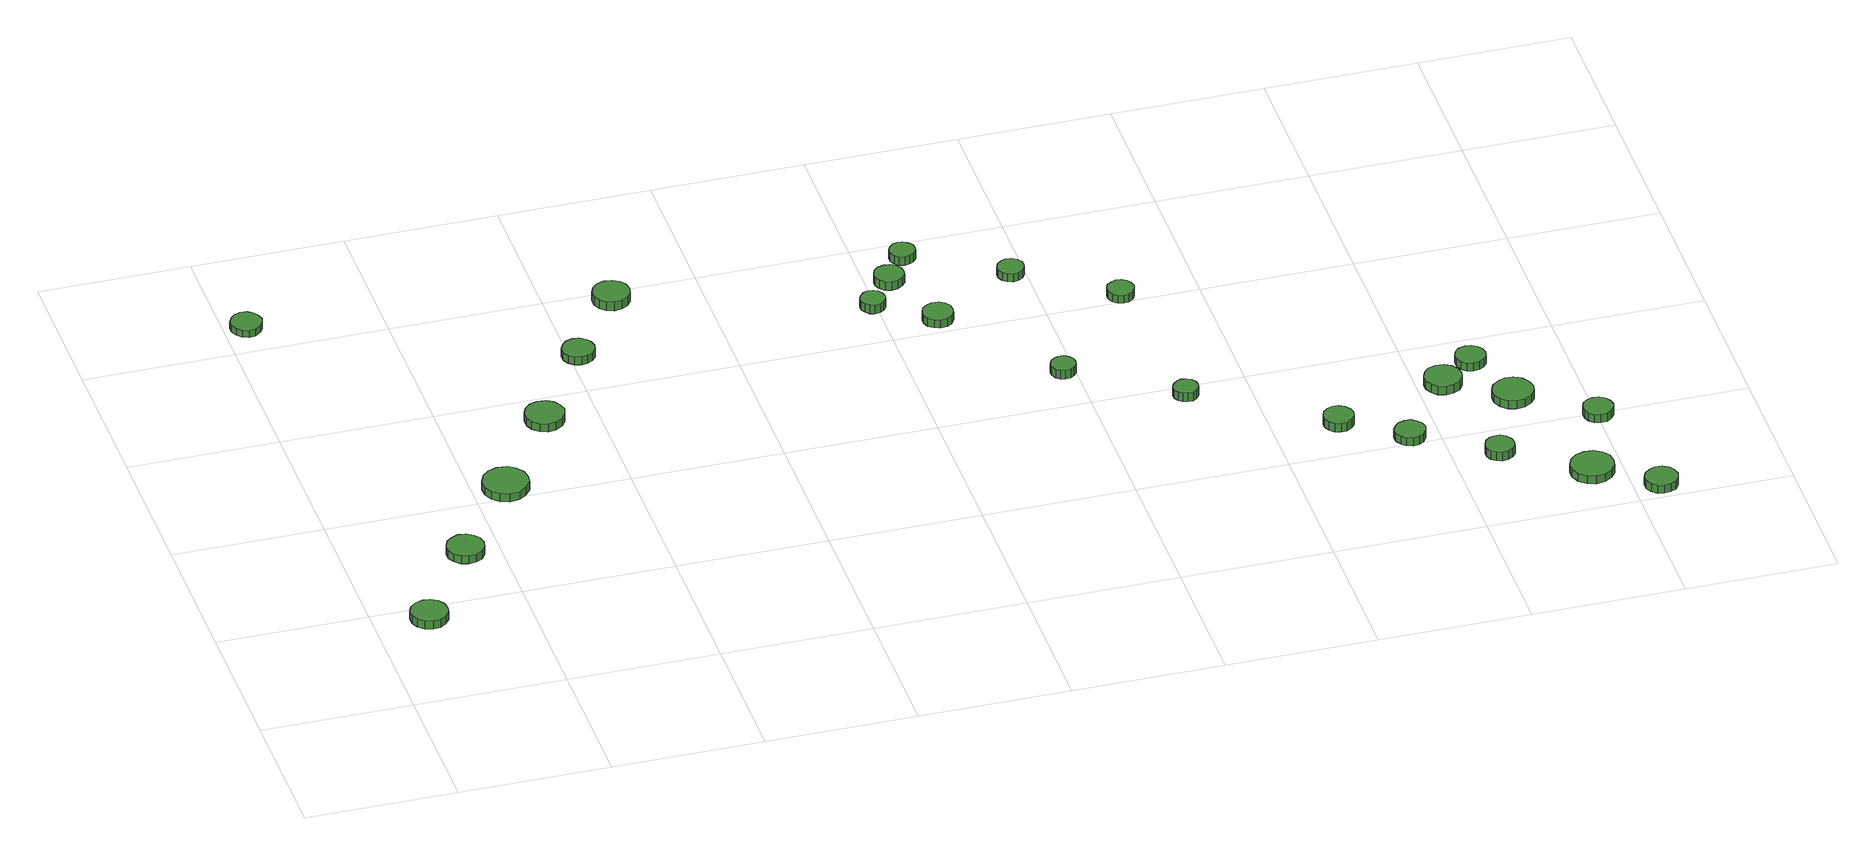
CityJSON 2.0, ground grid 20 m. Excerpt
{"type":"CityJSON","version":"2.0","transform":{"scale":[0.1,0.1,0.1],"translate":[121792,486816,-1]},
"CityObjects":{
"tree1":{"type":"SolitaryVegetationObject","attributes":{"function":"something"},"geometry":[{"type":"MultiSurface","lod":"1","boundaries":[[[0,1,2,3,4,5,6,7,8,9,10,11,12,13,14]],[[15,16,17,18,19,20,21,22,23,24,25,26,27,28,29]],[[0,29,28,1]],[[1,28,27,2]],[[2,27,26,3]],[[3,26,25,4]],[[4,25,24,5]],[[5,24,23,6]],[[6,23,22,7]],[[7,22,21,8]],[[8,21,20,9]],[[9,20,19,10]],[[10,19,18,11]],[[11,18,17,12]],[[12,17,16,13]],[[13,16,15,14]],[[14,15,29,0]]]}]},
"tree2":{"type":"SolitaryVegetationObject","attributes":{"function":"something"},"geometry":[{"type":"MultiSurface","lod":"1","boundaries":[[[30,31,32,33,34,35,36,37,38,39,40,41,42,43,44]],[[45,46,47,48,49,50,51,52,53,54,55,56,57,58,59]],[[30,59,58,31]],[[31,58,57,32]],[[32,57,56,33]],[[33,56,55,34]],[[34,55,54,35]],[[35,54,53,36]],[[36,53,52,37]],[[37,52,51,38]],[[38,51,50,39]],[[39,50,49,40]],[[40,49,48,41]],[[41,48,47,42]],[[42,47,46,43]],[[43,46,45,44]],[[44,45,59,30]]]}]},
"tree3":{"type":"SolitaryVegetationObject","attributes":{"function":"something"},"geometry":[{"type":"MultiSurface","lod":"1","boundaries":[[[60,61,62,63,64,65,66,67,68,69,70,71,72,73,74]],[[75,76,77,78,79,80,81,82,83,84,85,86,87,88,89]],[[60,89,88,61]],[[61,88,87,62]],[[62,87,86,63]],[[63,86,85,64]],[[64,85,84,65]],[[65,84,83,66]],[[66,83,82,67]],[[67,82,81,68]],[[68,81,80,69]],[[69,80,79,70]],[[70,79,78,71]],[[71,78,77,72]],[[72,77,76,73]],[[73,76,75,74]],[[74,75,89,60]]]}]},
"tree4":{"type":"SolitaryVegetationObject","attributes":{"function":"something"},"geometry":[{"type":"MultiSurface","lod":"1","boundaries":[[[90,91,92,93,94,95,96,97,98,99,100,101,102,103,104]],[[105,106,107,108,109,110,111,112,113,114,115,116,117,118,119]],[[90,119,118,91]],[[91,118,117,92]],[[92,117,116,93]],[[93,116,115,94]],[[94,115,114,95]],[[95,114,113,96]],[[96,113,112,97]],[[97,112,111,98]],[[98,111,110,99]],[[99,110,109,100]],[[100,109,108,101]],[[101,108,107,102]],[[102,107,106,103]],[[103,106,105,104]],[[104,105,119,90]]]}]},
"tree5":{"type":"SolitaryVegetationObject","attributes":{"function":"something"},"geometry":[{"type":"MultiSurface","lod":"1","boundaries":[[[120,121,122,123,124,125,126,127,128,129,130,131,132,133,134]],[[135,136,137,138,139,140,141,142,143,144,145,146,147,148,149]],[[120,149,148,121]],[[121,148,147,122]],[[122,147,146,123]],[[123,146,145,124]],[[124,145,144,125]],[[125,144,143,126]],[[126,143,142,127]],[[127,142,141,128]],[[128,141,140,129]],[[129,140,139,130]],[[130,139,138,131]],[[131,138,137,132]],[[132,137,136,133]],[[133,136,135,134]],[[134,135,149,120]]]}]},
"tree6":{"type":"SolitaryVegetationObject","attributes":{"function":"something"},"geometry":[{"type":"MultiSurface","lod":"1","boundaries":[[[150,151,152,153,154,155,156,157,158,159,160,161,162,163,164]],[[165,166,167,168,169,170,171,172,173,174,175,176,177,178,179]],[[150,179,178,151]],[[151,178,177,152]],[[152,177,176,153]],[[153,176,175,154]],[[154,175,174,155]],[[155,174,173,156]],[[156,173,172,157]],[[157,172,171,158]],[[158,171,170,159]],[[159,170,169,160]],[[160,169,168,161]],[[161,168,167,162]],[[162,167,166,163]],[[163,166,165,164]],[[164,165,179,150]]]}]},
"tree7":{"type":"SolitaryVegetationObject","attributes":{"function":"something"},"geometry":[{"type":"MultiSurface","lod":"1","boundaries":[[[180,181,182,183,184,185,186,187,188,189,190,191,192,193,194]],[[195,196,197,198,199,200,201,202,203,204,205,206,207,208,209]],[[180,209,208,181]],[[181,208,207,182]],[[182,207,206,183]],[[183,206,205,184]],[[184,205,204,185]],[[185,204,203,186]],[[186,203,202,187]],[[187,202,201,188]],[[188,201,200,189]],[[189,200,199,190]],[[190,199,198,191]],[[191,198,197,192]],[[192,197,196,193]],[[193,196,195,194]],[[194,195,209,180]]]}]},
"tree8":{"type":"SolitaryVegetationObject","attributes":{"function":"something"},"geometry":[{"type":"MultiSurface","lod":"1","boundaries":[[[210,211,212,213,214,215,216,217,218,219,220,221,222,223,224]],[[225,226,227,228,229,230,231,232,233,234,235,236,237,238,239]],[[210,239,238,211]],[[211,238,237,212]],[[212,237,236,213]],[[213,236,235,214]],[[214,235,234,215]],[[215,234,233,216]],[[216,233,232,217]],[[217,232,231,218]],[[218,231,230,219]],[[219,230,229,220]],[[220,229,228,221]],[[221,228,227,222]],[[222,227,226,223]],[[223,226,225,224]],[[224,225,239,210]]]}]},
"tree9":{"type":"SolitaryVegetationObject","attributes":{"function":"something"},"geometry":[{"type":"MultiSurface","lod":"1","boundaries":[[[240,241,242,243,244,245,246,247,248,249,250,251,252,253,254]],[[255,256,257,258,259,260,261,262,263,264,265,266,267,268,269]],[[240,269,268,241]],[[241,268,267,242]],[[242,267,266,243]],[[243,266,265,244]],[[244,265,264,245]],[[245,264,263,246]],[[246,263,262,247]],[[247,262,261,248]],[[248,261,260,249]],[[249,260,259,250]],[[250,259,258,251]],[[251,258,257,252]],[[252,257,256,253]],[[253,256,255,254]],[[254,255,269,240]]]}]},
"tree10":{"type":"SolitaryVegetationObject","attributes":{"function":"something"},"geometry":[{"type":"MultiSurface","lod":"1","boundaries":[[[270,271,272,273,274,275,276,277,278,279,280,281,282,283,284]],[[285,286,287,288,289,290,291,292,293,294,295,296,297,298,299]],[[270,299,298,271]],[[271,298,297,272]],[[272,297,296,273]],[[273,296,295,274]],[[274,295,294,275]],[[275,294,293,276]],[[276,293,292,277]],[[277,292,291,278]],[[278,291,290,279]],[[279,290,289,280]],[[280,289,288,281]],[[281,288,287,282]],[[282,287,286,283]],[[283,286,285,284]],[[284,285,299,270]]]}]},
"tree11":{"type":"SolitaryVegetationObject","attributes":{"function":"something"},"geometry":[{"type":"MultiSurface","lod":"1","boundaries":[[[300,301,302,303,304,305,306,307,308,309,310,311,312,313,314]],[[315,316,317,318,319,320,321,322,323,324,325,326,327,328,329]],[[300,329,328,301]],[[301,328,327,302]],[[302,327,326,303]],[[303,326,325,304]],[[304,325,324,305]],[[305,324,323,306]],[[306,323,322,307]],[[307,322,321,308]],[[308,321,320,309]],[[309,320,319,310]],[[310,319,318,311]],[[311,318,317,312]],[[312,317,316,313]],[[313,316,315,314]],[[314,315,329,300]]]}]},
"tree12":{"type":"SolitaryVegetationObject","attributes":{"function":"something"},"geometry":[{"type":"MultiSurface","lod":"1","boundaries":[[[330,331,332,333,334,335,336,337,338,339,340,341,342,343,344]],[[345,346,347,348,349,350,351,352,353,354,355,356,357,358,359]],[[330,359,358,331]],[[331,358,357,332]],[[332,357,356,333]],[[333,356,355,334]],[[334,355,354,335]],[[335,354,353,336]],[[336,353,352,337]],[[337,352,351,338]],[[338,351,350,339]],[[339,350,349,340]],[[340,349,348,341]],[[341,348,347,342]],[[342,347,346,343]],[[343,346,345,344]],[[344,345,359,330]]]}]},
"tree13":{"type":"SolitaryVegetationObject","attributes":{"function":"something"},"geometry":[{"type":"MultiSurface","lod":"1","boundaries":[[[360,361,362,363,364,365,366,367,368,369,370,371,372,373,374]],[[375,376,377,378,379,380,381,382,383,384,385,386,387,388,389]],[[360,389,388,361]],[[361,388,387,362]],[[362,387,386,363]],[[363,386,385,364]],[[364,385,384,365]],[[365,384,383,366]],[[366,383,382,367]],[[367,382,381,368]],[[368,381,380,369]],[[369,380,379,370]],[[370,379,378,371]],[[371,378,377,372]],[[372,377,376,373]],[[373,376,375,374]],[[374,375,389,360]]]}]},
"tree14":{"type":"SolitaryVegetationObject","attributes":{"function":"something"},"geometry":[{"type":"MultiSurface","lod":"1","boundaries":[[[390,391,392,393,394,395,396,397,398,399,400,401,402,403,404]],[[405,406,407,408,409,410,411,412,413,414,415,416,417,418,419]],[[390,419,418,391]],[[391,418,417,392]],[[392,417,416,393]],[[393,416,415,394]],[[394,415,414,395]],[[395,414,413,396]],[[396,413,412,397]],[[397,412,411,398]],[[398,411,410,399]],[[399,410,409,400]],[[400,409,408,401]],[[401,408,407,402]],[[402,407,406,403]],[[403,406,405,404]],[[404,405,419,390]]]}]},
"tree15":{"type":"SolitaryVegetationObject","attributes":{"function":"something"},"geometry":[{"type":"MultiSurface","lod":"1","boundaries":[[[420,421,422,423,424,425,426,427,428,429,430,431,432,433,434]],[[435,436,437,438,439,440,441,442,443,444,445,446,447,448,449]],[[420,449,448,421]],[[421,448,447,422]],[[422,447,446,423]],[[423,446,445,424]],[[424,445,444,425]],[[425,444,443,426]],[[426,443,442,427]],[[427,442,441,428]],[[428,441,440,429]],[[429,440,439,430]],[[430,439,438,431]],[[431,438,437,432]],[[432,437,436,433]],[[433,436,435,434]],[[434,435,449,420]]]}]},
"tree16":{"type":"SolitaryVegetationObject","attributes":{"function":"something"},"geometry":[{"type":"MultiSurface","lod":"1","boundaries":[[[450,451,452,453,454,455,456,457,458,459,460,461,462,463,464]],[[465,466,467,468,469,470,471,472,473,474,475,476,477,478,479]],[[450,479,478,451]],[[451,478,477,452]],[[452,477,476,453]],[[453,476,475,454]],[[454,475,474,455]],[[455,474,473,456]],[[456,473,472,457]],[[457,472,471,458]],[[458,471,470,459]],[[459,470,469,460]],[[460,469,468,461]],[[461,468,467,462]],[[462,467,466,463]],[[463,466,465,464]],[[464,465,479,450]]]}]},
"tree17":{"type":"SolitaryVegetationObject","attributes":{"function":"something"},"geometry":[{"type":"MultiSurface","lod":"1","boundaries":[[[480,481,482,483,484,485,486,487,488,489,490,491,492,493,494]],[[495,496,497,498,499,500,501,502,503,504,505,506,507,508,509]],[[480,509,508,481]],[[481,508,507,482]],[[482,507,506,483]],[[483,506,505,484]],[[484,505,504,485]],[[485,504,503,486]],[[486,503,502,487]],[[487,502,501,488]],[[488,501,500,489]],[[489,500,499,490]],[[490,499,498,491]],[[491,498,497,492]],[[492,497,496,493]],[[493,496,495,494]],[[494,495,509,480]]]}]},
"tree18":{"type":"SolitaryVegetationObject","attributes":{"function":"something"},"geometry":[{"type":"MultiSurface","lod":"1","boundaries":[[[510,511,512,513,514,515,516,517,518,519,520,521,522,523,524]],[[525,526,527,528,529,530,531,532,533,534,535,536,537,538,539]],[[510,539,538,511]],[[511,538,537,512]],[[512,537,536,513]],[[513,536,535,514]],[[514,535,534,515]],[[515,534,533,516]],[[516,533,532,517]],[[517,532,531,518]],[[518,531,530,519]],[[519,530,529,520]],[[520,529,528,521]],[[521,528,527,522]],[[522,527,526,523]],[[523,526,525,524]],[[524,525,539,510]]]}]},
"tree19":{"type":"SolitaryVegetationObject","attributes":{"function":"something"},"geometry":[{"type":"MultiSurface","lod":"1","boundaries":[[[540,541,542,543,544,545,546,547,548,549,550,551,552,553,554]],[[555,556,557,558,559,560,561,562,563,564,565,566,567,568,569]],[[540,569,568,541]],[[541,568,567,542]],[[542,567,566,543]],[[543,566,565,544]],[[544,565,564,545]],[[545,564,563,546]],[[546,563,562,547]],[[547,562,561,548]],[[548,561,560,549]],[[549,560,559,550]],[[550,559,558,551]],[[551,558,557,552]],[[552,557,556,553]],[[553,556,555,554]],[[554,555,569,540]]]}]},
"tree20":{"type":"SolitaryVegetationObject","attributes":{"function":"something"},"geometry":[{"type":"MultiSurface","lod":"1","boundaries":[[[570,571,572,573,574,575,576,577,578,579,580,581,582,583,584]],[[585,586,587,588,589,590,591,592,593,594,595,596,597,598,599]],[[570,599,598,571]],[[571,598,597,572]],[[572,597,596,573]],[[573,596,595,574]],[[574,595,594,575]],[[575,594,593,576]],[[576,593,592,577]],[[577,592,591,578]],[[578,591,590,579]],[[579,590,589,580]],[[580,589,588,581]],[[581,588,587,582]],[[582,587,586,583]],[[583,586,585,584]],[[584,585,599,570]]]}]},
"tree21":{"type":"SolitaryVegetationObject","attributes":{"function":"something"},"geometry":[{"type":"MultiSurface","lod":"1","boundaries":[[[600,601,602,603,604,605,606,607,608,609,610,611,612,613,614]],[[615,616,617,618,619,620,621,622,623,624,625,626,627,628,629]],[[600,629,628,601]],[[601,628,627,602]],[[602,627,626,603]],[[603,626,625,604]],[[604,625,624,605]],[[605,624,623,606]],[[606,623,622,607]],[[607,622,621,608]],[[608,621,620,609]],[[609,620,619,610]],[[610,619,618,611]],[[611,618,617,612]],[[612,617,616,613]],[[613,616,615,614]],[[614,615,629,600]]]}]},
"tree22":{"type":"SolitaryVegetationObject","attributes":{"function":"something"},"geometry":[{"type":"MultiSurface","lod":"1","boundaries":[[[630,631,632,633,634,635,636,637,638,639,640,641,642,643,644]],[[645,646,647,648,649,650,651,652,653,654,655,656,657,658,659]],[[630,659,658,631]],[[631,658,657,632]],[[632,657,656,633]],[[633,656,655,634]],[[634,655,654,635]],[[635,654,653,636]],[[636,653,652,637]],[[637,652,651,638]],[[638,651,650,639]],[[639,650,649,640]],[[640,649,648,641]],[[641,648,647,642]],[[642,647,646,643]],[[643,646,645,644]],[[644,645,659,630]]]}]},
"tree23":{"type":"SolitaryVegetationObject","attributes":{"function":"something"},"geometry":[{"type":"MultiSurface","lod":"1","boundaries":[[[660,661,662,663,664,665,666,667,668,669,670,671,672,673,674]],[[675,676,677,678,679,680,681,682,683,684,685,686,687,688,689]],[[660,689,688,661]],[[661,688,687,662]],[[662,687,686,663]],[[663,686,685,664]],[[664,685,684,665]],[[665,684,683,666]],[[666,683,682,667]],[[667,682,681,668]],[[668,681,680,669]],[[669,680,679,670]],[[670,679,678,671]],[[671,678,677,672]],[[672,677,676,673]],[[673,676,675,674]],[[674,675,689,660]]]}]},
"tree24":{"type":"SolitaryVegetationObject","attributes":{"function":"something"},"geometry":[{"type":"MultiSurface","lod":"1","boundaries":[[[690,691,692,693,694,695,696,697,698,699,700,701,702,703,704]],[[705,706,707,708,709,710,711,712,713,714,715,716,717,718,719]],[[690,719,718,691]],[[691,718,717,692]],[[692,717,716,693]],[[693,716,715,694]],[[694,715,714,695]],[[695,714,713,696]],[[696,713,712,697]],[[697,712,711,698]],[[698,711,710,699]],[[699,710,709,700]],[[700,709,708,701]],[[701,708,707,702]],[[702,707,706,703]],[[703,706,705,704]],[[704,705,719,690]]]}]}
},
"vertices":[
[95,174,20],[93,184,20],[87,192,20],[79,197,20],[69,198,20],[59,195,20],[51,188,20],[47,179,20],[47,169,20],[51,160,20],[59,153,20],[69,150,20],[79,151,20],[87,156,20],[93,164,20],[93,164,8],[87,156,8],[79,151,8],[69,150,8],[59,153,8],[51,160,8],[47,169,8],[47,179,8],[51,188,8],[59,195,8],[69,198,8],[79,197,8],[87,192,8],[93,184,8],[95,174,8],
[179,300,19],[177,310,19],[171,318,19],[162,323,19],[152,325,19],[143,321,19],[135,315,19],[131,305,19],[131,295,19],[135,286,19],[143,279,19],[152,276,19],[162,277,19],[171,282,19],[177,290,19],[177,290,7],[171,282,7],[162,277,7],[152,276,7],[143,279,7],[135,286,7],[131,295,7],[131,305,7],[135,315,7],[143,321,7],[152,325,7],[162,323,7],[171,318,7],[177,310,7],[179,300,7],
[50,852,16],[48,860,16],[43,867,16],[36,872,16],[27,873,16],[19,870,16],[13,864,16],[9,856,16],[9,848,16],[13,840,16],[19,834,16],[27,831,16],[36,832,16],[43,837,16],[48,844,16],[48,844,6],[43,837,6],[36,832,6],[27,831,6],[19,834,6],[13,840,6],[9,848,6],[9,856,6],[13,864,6],[19,870,6],[27,873,6],[36,872,6],[43,867,6],[48,860,6],[50,852,6],
[272,421,20],[270,433,20],[262,444,20],[252,450,20],[239,451,20],[227,447,20],[218,439,20],[213,427,20],[213,415,20],[218,403,20],[227,395,20],[239,391,20],[252,392,20],[262,399,20],[270,409,20],[270,409,8],[262,399,8],[252,392,8],[239,391,8],[227,395,8],[218,403,8],[213,415,8],[213,427,8],[218,439,8],[227,447,8],[239,451,8],[252,450,8],[262,444,8],[270,433,8],[272,421,8],
[357,551,20],[354,561,20],[348,570,20],[339,575,20],[328,576,20],[318,573,20],[310,566,20],[306,556,20],[306,545,20],[310,536,20],[318,528,20],[328,525,20],[339,526,20],[348,532,20],[354,540,20],[354,540,8],[348,532,8],[339,526,8],[328,525,8],[318,528,8],[310,536,8],[306,545,8],[306,556,8],[310,566,8],[318,573,8],[328,576,8],[339,575,8],[348,570,8],[354,561,8],[357,551,8],
[432,675,20],[430,683,20],[425,690,20],[417,695,20],[409,696,20],[400,693,20],[394,687,20],[390,679,20],[390,670,20],[394,662,20],[400,657,20],[409,654,20],[417,655,20],[425,659,20],[430,666,20],[430,666,8],[425,659,8],[417,655,8],[409,654,8],[400,657,8],[394,662,8],[390,670,8],[390,679,8],[394,687,8],[400,693,8],[409,696,8],[417,695,8],[425,690,8],[430,683,8],[432,675,8],
[509,782,20],[507,792,20],[501,800,20],[492,805,20],[482,806,20],[472,803,20],[465,796,20],[461,787,20],[461,777,20],[465,768,20],[472,761,20],[482,758,20],[492,759,20],[501,764,20],[507,772,20],[507,772,7],[501,764,7],[492,759,7],[482,758,7],[472,761,7],[465,768,7],[461,777,7],[461,787,7],[465,796,7],[472,803,7],[482,806,7],[492,805,7],[501,800,7],[507,792,7],[509,782,7],
[811,675,21],[810,682,21],[806,688,21],[800,691,21],[793,692,21],[787,690,21],[782,685,21],[779,679,21],[779,672,21],[782,666,21],[787,661,21],[793,659,21],[800,660,21],[806,663,21],[810,669,21],[810,669,8],[806,663,8],[800,660,8],[793,659,8],[787,661,8],[782,666,8],[779,672,8],[779,679,8],[782,685,8],[787,690,8],[793,692,8],[800,691,8],[806,688,8],[810,682,8],[811,675,8],
[849,723,20],[848,731,20],[843,737,20],[836,741,20],[828,742,20],[820,740,20],[814,734,20],[811,727,20],[811,719,20],[814,712,20],[820,706,20],[828,704,20],[836,705,20],[843,709,20],[848,715,20],[848,715,7],[843,709,7],[836,705,7],[828,704,7],[820,706,7],[814,712,7],[811,719,7],[811,727,7],[814,734,7],[820,740,7],[828,742,7],[836,741,7],[843,737,7],[848,731,7],[849,723,7],
[885,626,20],[884,634,20],[879,641,20],[872,645,20],[863,646,20],[856,643,20],[849,638,20],[846,630,20],[846,622,20],[849,614,20],[856,609,20],[863,606,20],[872,607,20],[879,611,20],[884,618,20],[884,618,8],[879,611,8],[872,607,8],[863,606,8],[856,609,8],[849,614,8],[846,622,8],[846,630,8],[849,638,8],[856,643,8],[863,646,8],[872,645,8],[879,641,8],[884,634,8],[885,626,8],
[877,769,20],[876,775,20],[871,781,20],[865,784,20],[859,785,20],[852,783,20],[847,778,20],[844,772,20],[844,765,20],[847,759,20],[852,754,20],[859,752,20],[865,753,20],[871,756,20],[876,762,20],[876,762,7],[871,756,7],[865,753,7],[859,752,7],[852,754,7],[847,759,7],[844,765,7],[844,772,7],[847,778,7],[852,783,7],[859,785,7],[865,784,7],[871,781,7],[876,775,7],[877,769,7],
[1001,474,19],[1000,481,19],[996,486,19],[990,490,19],[983,490,19],[977,488,19],[972,484,19],[969,477,19],[969,471,19],[972,464,19],[977,460,19],[983,458,19],[990,458,19],[996,462,19],[1000,467,19],[1000,467,6],[996,462,6],[990,458,6],[983,458,6],[977,460,6],[972,464,6],[969,471,6],[969,477,6],[972,484,6],[977,488,6],[983,490,6],[990,490,6],[996,486,6],[1000,481,6],[1001,474,6],
[998,697,19],[997,703,19],[993,709,19],[986,713,19],[979,714,19],[972,711,19],[967,707,19],[964,700,19],[964,693,19],[967,686,19],[972,682,19],[979,679,19],[986,680,19],[993,684,19],[997,690,19],[997,690,7],[993,684,7],[986,680,7],[979,679,7],[972,682,7],[967,686,7],[964,693,7],[964,700,7],[967,707,7],[972,711,7],[979,714,7],[986,713,7],[993,709,7],[997,703,7],[998,697,7],
[1134,382,20],[1133,388,20],[1129,394,20],[1123,397,20],[1116,398,20],[1110,396,20],[1105,391,20],[1102,385,20],[1102,378,20],[1105,372,20],[1110,368,20],[1116,366,20],[1123,366,20],[1129,370,20],[1133,375,20],[1133,375,7],[1129,370,7],[1123,366,7],[1116,366,7],[1110,368,7],[1105,372,7],[1102,378,7],[1102,385,7],[1105,391,7],[1110,396,7],[1116,398,7],[1123,397,7],[1129,394,7],[1133,388,7],[1134,382,7],
[1118,613,19],[1116,620,19],[1112,626,19],[1106,630,19],[1099,631,19],[1092,628,19],[1086,624,19],[1083,617,19],[1083,610,19],[1086,603,19],[1092,598,19],[1099,596,19],[1106,597,19],[1112,600,19],[1116,606,19],[1116,606,7],[1112,600,7],[1106,597,7],[1099,596,7],[1092,598,7],[1086,603,7],[1083,610,7],[1083,617,7],[1086,624,7],[1092,628,7],[1099,631,7],[1106,630,7],[1112,626,7],[1116,620,7],[1118,613,7],
[1304,268,20],[1302,276,20],[1297,283,20],[1290,287,20],[1282,288,20],[1274,285,20],[1268,280,20],[1265,272,20],[1265,264,20],[1268,257,20],[1274,251,20],[1282,249,20],[1290,249,20],[1297,254,20],[1302,260,20],[1302,260,7],[1297,254,7],[1290,249,7],[1282,249,7],[1274,251,7],[1268,257,7],[1265,264,7],[1265,272,7],[1268,280,7],[1274,285,7],[1282,288,7],[1290,287,7],[1297,283,7],[1302,276,7],[1304,268,7],
[1382,214,19],[1380,223,19],[1375,229,19],[1368,234,19],[1360,234,19],[1352,232,19],[1346,226,19],[1342,219,19],[1342,210,19],[1346,203,19],[1352,197,19],[1360,194,19],[1368,195,19],[1375,199,19],[1380,206,19],[1380,206,7],[1375,199,7],[1368,195,7],[1360,194,7],[1352,197,7],[1346,203,7],[1342,210,7],[1342,219,7],[1346,226,7],[1352,232,7],[1360,234,7],[1368,234,7],[1375,229,7],[1380,223,7],[1382,214,7],
[1479,150,20],[1478,158,20],[1473,165,20],[1466,169,20],[1458,169,20],[1451,167,20],[1445,162,20],[1442,154,20],[1442,146,20],[1445,139,20],[1451,134,20],[1458,131,20],[1466,132,20],[1473,136,20],[1478,142,20],[1478,142,7],[1473,136,7],[1466,132,7],[1458,131,7],[1451,134,7],[1445,139,7],[1442,146,7],[1442,154,7],[1445,162,7],[1451,167,7],[1458,169,7],[1466,169,7],[1473,165,7],[1478,158,7],[1479,150,7],
[1458,314,20],[1456,324,20],[1450,332,20],[1441,337,20],[1431,338,20],[1421,335,20],[1414,328,20],[1410,319,20],[1410,309,20],[1414,300,20],[1421,293,20],[1431,290,20],[1441,291,20],[1450,296,20],[1456,304,20],[1456,304,7],[1450,296,7],[1441,291,7],[1431,290,7],[1421,293,7],[1414,300,7],[1410,309,7],[1410,319,7],[1414,328,7],[1421,335,7],[1431,338,7],[1441,337,7],[1450,332,7],[1456,324,7],[1458,314,7],
[1588,78,19],[1586,90,19],[1579,99,19],[1569,105,19],[1557,106,19],[1546,103,19],[1537,95,19],[1532,84,19],[1532,73,19],[1537,62,19],[1546,54,19],[1557,50,19],[1569,52,19],[1579,58,19],[1586,67,19],[1586,67,7],[1579,58,7],[1569,52,7],[1557,50,7],[1546,54,7],[1537,62,7],[1532,73,7],[1532,84,7],[1537,95,7],[1546,103,7],[1557,106,7],[1569,105,7],[1579,99,7],[1586,90,7],[1588,78,7],
[1500,350,19],[1498,359,19],[1493,365,19],[1486,369,19],[1478,370,19],[1470,368,19],[1464,362,19],[1461,355,19],[1461,346,19],[1464,339,19],[1470,333,19],[1478,331,19],[1486,332,19],[1493,336,19],[1498,342,19],[1498,342,7],[1493,336,7],[1486,332,7],[1478,331,7],[1470,333,7],[1464,339,7],[1461,346,7],[1461,355,7],[1464,362,7],[1470,368,7],[1478,370,7],[1486,369,7],[1493,365,7],[1498,359,7],[1500,350,7],
[1537,262,19],[1534,273,19],[1528,282,19],[1518,288,19],[1507,289,19],[1497,285,19],[1488,278,19],[1484,268,19],[1484,257,19],[1488,247,19],[1497,239,19],[1507,236,19],[1518,237,19],[1528,243,19],[1534,251,19],[1534,251,7],[1528,243,7],[1518,237,7],[1507,236,7],[1497,239,7],[1488,247,7],[1484,257,7],[1484,268,7],[1488,278,7],[1497,285,7],[1507,289,7],[1518,288,7],[1528,282,7],[1534,273,7],[1537,262,7],
[1657,28,19],[1655,37,19],[1650,44,19],[1642,48,19],[1633,49,19],[1625,46,19],[1618,40,19],[1614,32,19],[1614,23,19],[1618,15,19],[1625,9,19],[1633,7,19],[1642,8,19],[1650,12,19],[1655,19,19],[1655,19,7],[1650,12,7],[1642,8,7],[1633,7,7],[1625,9,7],[1618,15,7],[1614,23,7],[1614,32,7],[1618,40,7],[1625,46,7],[1633,49,7],[1642,48,7],[1650,44,7],[1655,37,7],[1657,28,7],
[1622,197,19],[1620,205,19],[1615,212,19],[1608,216,19],[1600,217,19],[1592,214,19],[1586,209,19],[1583,201,19],[1583,193,19],[1586,186,19],[1592,180,19],[1600,178,19],[1608,178,19],[1615,183,19],[1620,189,19],[1620,189,7],[1615,183,7],[1608,178,7],[1600,178,7],[1592,180,7],[1586,186,7],[1583,193,7],[1583,201,7],[1586,209,7],[1592,214,7],[1600,217,7],[1608,216,7],[1615,212,7],[1620,205,7],[1622,197,7]
]}
